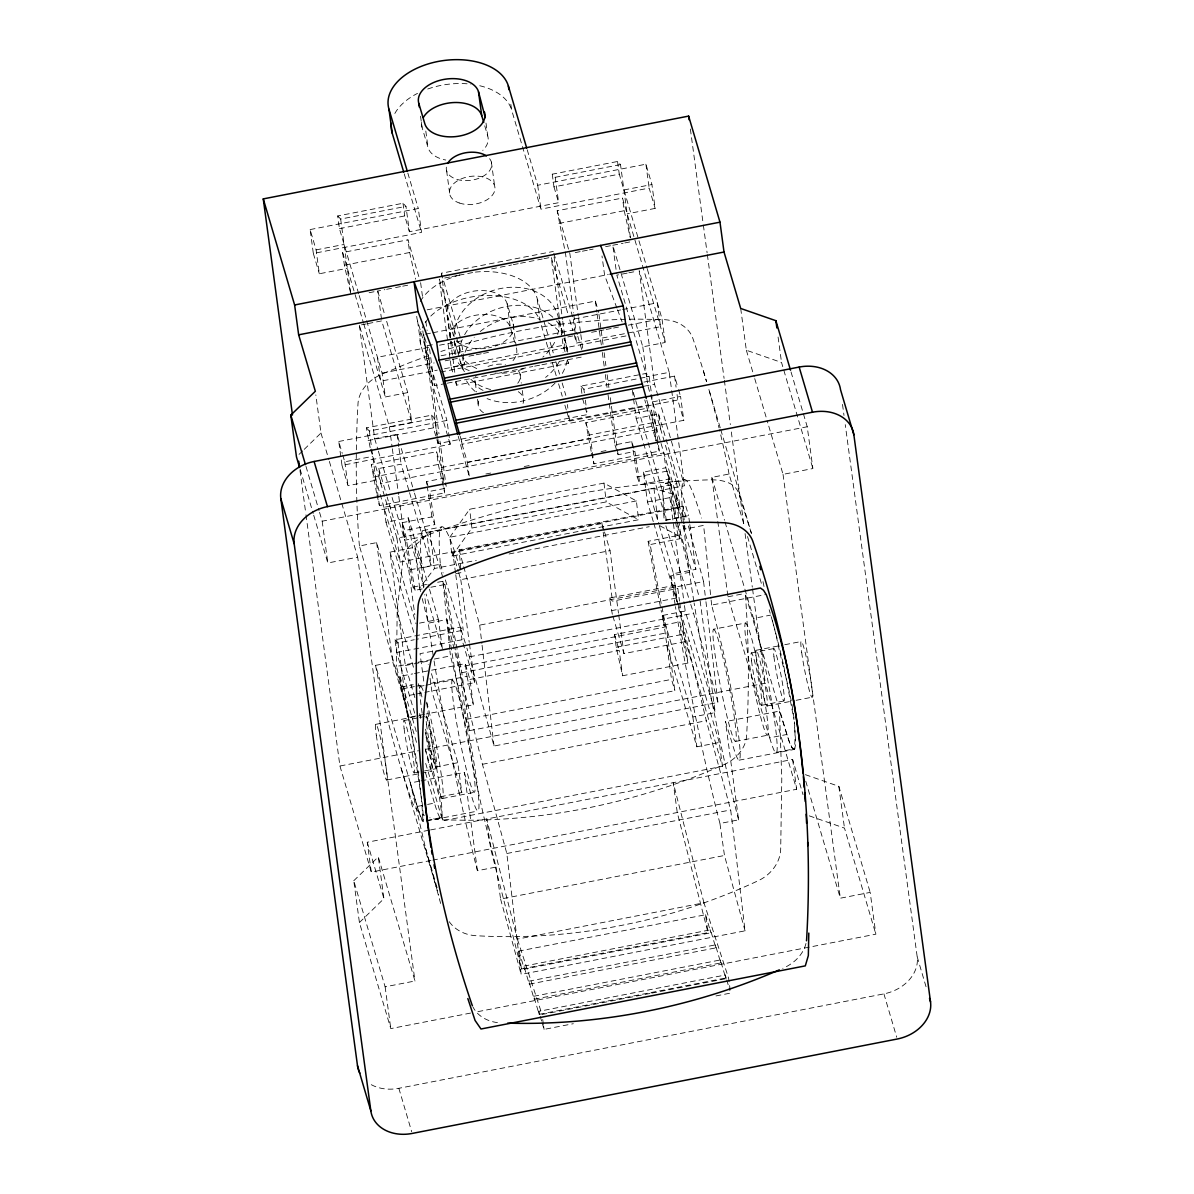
<?xml version="1.0" encoding="UTF-8"?>
<svg xmlns="http://www.w3.org/2000/svg" width="1194" height="1194" viewBox="0 0 1194 1194"><rect width="100%" height="100%" fill="white"/><g stroke="black" fill="none" stroke-linecap="round" stroke-linejoin="round"><path stroke-width="0.75" stroke-dasharray="5 3.75" d="M359.215 295.575L382.125 373.08L385.349 396.96L407.736 392.602L411.766 422.452L389.378 426.81L359.364 325.246L366.245 323.902M776.742 752.265L794.801 748.742L795.726 743.459L794.308 723.057M739.176 760.16L794.234 749.444C798.682 712.042 783.204 673.103 776.428 636.327M449.81 537.24L469.675 509.241L604 483.092L636.372 500.928L638.611 519.733L452.048 556.061L449.81 537.24L636.372 500.928M452.048 556.061L471.899 528.061L469.675 509.241M420.542 591.552L419.676 588.03L434.437 568.493L476.302 560.344M299.052 454.392L302.918 450.631M304.216 449.362L320.977 433.034L315.828 394.886M353.767 880.739L378.289 856.874L414.975 981.005L385.125 986.811L353.767 880.739L359.424 922.529L390.781 1028.601L473.152 1012.572M359.424 922.529L383.931 898.664L378.289 856.874M419.676 588.03L414.661 545.837L430.109 532.061L653.984 488.48L675.849 494.988L682.878 516.987L664.222 520.614A209.651 15.597 79 0 1 682.819 521.718M358.693 293.814L339.424 228.636L337.708 215.95L403.005 203.249L405.96 206.353L409.393 231.726L558.643 202.681L555.21 177.309L552.255 174.19L617.552 161.488L620.507 164.593L630.596 239.218M337.708 215.95L340.663 219.069L405.96 206.353M555.21 177.309L620.507 164.593M310.112 229.576L418.303 208.517L421.542 232.397L313.335 253.456L310.112 229.576L316.111 249.889L319.335 273.769L347.32 268.322M527.226 149.802L537.703 185.264L645.909 164.205L651.924 184.518L655.148 208.398L627.163 213.845M339.424 228.636L404.721 215.935L409.393 231.726M552.255 174.19L553.971 186.876L619.268 174.16L647.178 268.575M316.111 249.889L344.096 244.442M623.94 189.965L651.924 184.518M510.838 104.341L511.584 109.848L540.942 209.144L649.148 188.085L655.148 208.398M350.349 291.903L344.365 265.202L342.648 252.516L407.945 239.815L420.094 280.903M564.493 248.367L557.195 210.756L622.492 198.04L665.192 342.484L642.805 346.842L613.313 247.068M344.365 265.202L409.661 252.501L407.945 239.815M558.911 223.442L624.208 210.726L622.492 198.04M454.78 372.319L441.392 273.232L553.329 251.441M369.11 292.724L374.274 291.709M381.513 319.141L377.722 291.037L384.871 289.649M386.647 289.306L393.811 287.918M395.587 287.56L400.96 286.515M402.751 286.172L408.109 285.127M444.69 278.008L450.108 276.948M451.914 276.605L457.332 275.545M459.138 275.187L473.585 272.381M491.644 268.874L511.495 264.993M513.301 264.65L518.718 263.59M520.524 263.247L542.195 259.023M544.001 258.68L549.404 257.62M575.239 252.591L580.597 251.546M582.388 251.203L587.746 250.158M589.538 249.815L593.119 249.113M605.627 246.68L611 245.636M612.776 245.277L623.119 243.278M624.835 242.934L629.999 241.934M427.198 309.813L608.239 274.56M367.976 323.574L381.752 320.887L411.766 422.452M627.149 273.113L616.82 275.127L646.835 376.692L669.222 372.334L671.446 388.796M628.865 272.784L634.044 271.784M425.571 334.141L431.049 333.081M432.87 332.723L595.373 301.097L598.716 312.38M424.691 337.723L427.079 345.782L434.377 344.365M428.556 347.335L377.453 357.29L380.677 381.17L437.258 370.155M439.496 345.2L461.406 340.947L462.899 351.961M553.852 253.232L573.344 319.156L620.79 309.918M622.611 309.559L657.297 302.813L660.521 326.693L576.568 343.036L573.404 332.335M422.795 330.872L426.542 358.588L432.004 357.513M441.108 355.752L575.792 329.529L577.284 334.604M382.125 373.08L434.168 362.946M445.153 360.812L450.645 359.737M452.466 359.394L457.959 358.319M468.943 356.185L474.436 355.111M476.272 354.752L481.764 353.693M483.6 353.334L489.092 352.26M567.807 336.932L573.299 335.872M591.612 332.305L597.104 331.231M598.925 330.872L604.418 329.813M606.253 329.454L611.746 328.38M613.582 328.022L619.074 326.962M628.223 325.171L661.969 318.604L665.192 342.484M444.556 368.722L464.63 364.827L439.273 279.053L451.183 367.11L563.12 345.32L565.061 351.887M440.705 372.021L627.268 335.693M426.542 358.588L434.541 385.662L445.466 383.543M447.287 383.184L501.898 372.558M503.704 372.2L532.837 366.528M534.658 366.185L540.106 365.11M541.927 364.767L583.791 356.618M455.556 381.886L456.526 385.169L568.463 363.379L567.956 359.707M370.155 447.586L366.364 427.87L431.661 415.169L434.616 418.273L438.049 443.646L587.299 414.602L586.806 410.975M581.881 393.363L580.911 386.11L640.76 374.453M642.581 374.11L646.208 373.394L649.163 376.513L651.357 392.826M366.364 427.87L369.319 430.989L434.616 418.273M580.911 386.11L583.866 389.229L638.268 378.632M640.088 378.274L649.163 376.513M338.753 441.496L446.959 420.437L450.198 444.302L341.991 465.376L338.753 441.496L342.26 453.347M643.909 382.095L674.565 376.125L678.073 387.975M359.364 325.246L374.692 438.676L397.08 434.317L399.199 441.437M644.208 386.199L654.536 384.199L684.565 485.749L662.177 490.107L632.148 388.557M368.08 440.556L433.377 427.855L438.049 443.646M342.753 455.033L344.767 461.809L372.752 456.362M652.581 401.885L680.565 396.438L683.804 420.318L655.819 425.765M460.197 436.332L461.645 441.258L648.208 404.93L653.954 425.974L655.969 440.899L644.775 399.886M566.971 412.199L569.598 421.064L677.789 400.005L683.804 420.318M461.645 441.258L462.048 444.243L648.611 407.915M376.617 493.152L371.304 464.436L436.601 451.735L441.273 467.526L443.72 485.645M591.149 451.377L585.851 422.676L651.148 409.96L660.819 442.69M632.387 390.304L636.193 418.407L658.581 414.049L660.595 428.959L380.752 483.436L378.737 468.526L401.124 464.167L409.02 490.883M373.021 477.122L438.317 464.421L436.601 451.735M587.567 435.362L652.864 422.646L651.148 409.96M462.048 444.243L467.391 462.287L653.954 425.974M341.991 465.376L347.991 485.689L375.976 480.242M441.273 467.526L590.523 438.467L593.955 463.839L659.252 451.138L651.611 394.632M427.034 484.854L426.542 481.555L443.332 478.287L445.422 484.839M608.044 394.766L614.97 444.884L631.76 441.616L633.85 448.153M485.868 474.003L491.361 472.943M524.27 466.526L529.763 465.466M601.089 451.586L606.582 450.511M614.97 444.884L618.104 454.705L634.895 451.436L639.999 484.674L669.849 478.854L670.491 482.913A281.157 20.91 79 0 0 677.446 524.226M377.005 494.928L379.408 505.614L444.705 492.898L443.959 487.465M319.559 512.36L322.171 521.196L807.234 426.765L812.89 468.555L783.04 474.361L768.354 424.721M659.252 525.584L673.476 573.687L695.863 569.329L665.834 467.764L663.819 452.839L383.975 507.316L385.99 522.241L408.378 517.883L428.93 587.373M653.282 521.569L647.491 501.973L643.447 472.123L665.834 467.764M402.109 522.688L431.959 516.883L434.78 524.614L404.93 530.434L402.109 522.688L402.841 527.285A300.231 22.328 79 0 0 411.87 580.463L413.049 587.075L415.109 590.314L422.124 588.955M631.76 441.616L637.178 476.928L667.028 471.123L669.849 478.854M422.855 530.614L441.511 526.972M665.386 483.391L684.043 479.764M370.677 449.332L396.93 538.166L676.774 483.689L679.998 507.569L400.154 562.046L371.304 464.436M416.527 742.369L392.781 662.028L375.573 665.371L417.258 806.428A76.207 3.866 77.2 0 0 423.497 821.024L422.616 806.084L412.079 736.608A76.207 7.462 80.7 0 0 401.124 687.043L359.424 545.986L376.632 542.628L413.587 667.625M794.801 748.742A76.207 7.462 80.7 0 1 786.891 734.474L769.682 737.832L727.982 596.776L711.833 477.376L729.041 474.033L744.355 525.808M392.08 497.465L404.721 540.225L427.109 535.867L431.138 565.717L408.751 570.075L387.154 497.032M471.899 528.061L606.224 501.913L638.611 519.733M313.709 515.241L327.828 562.986L357.678 557.165L414.975 981.005M414.855 697.58L405.363 665.521L390.035 552.091L412.423 547.733L424.004 586.926M647.491 501.973L669.879 497.614L676.729 520.778M456.018 573.598L461.108 572.613L459.108 549.792L682.983 506.211L686.401 518.763M455.526 572.911L452.765 552.598L602.015 523.539L604.03 530.315M636.193 418.407L666.207 519.957L688.595 515.599L689.565 522.763M460.018 568.881A209.651 15.597 79 0 0 440.347 564.195L421.691 567.822L414.661 545.837M509.062 553.971L649.208 526.688M683.893 525.3A209.651 15.597 79 0 1 684.983 529.032L703.639 525.39L710.937 598.478M413.049 587.075L427.094 584.344M437.631 582.284L442.899 581.269L444.959 584.508L446.959 595.627A281.157 20.91 79 0 0 456.839 647.7L461.824 672.729L469.66 730.624L674.879 690.669L667.043 632.775L662.058 607.761A281.157 20.91 79 0 1 652.163 555.673L650.178 544.554L648.118 541.315L677.968 535.509L680.013 538.748L650.178 544.554M458.78 572.911L460.78 579.672L610.03 550.628L618.477 613.149M430.9 587.239L444.959 584.508M419.467 623.134L438.407 619.447L442.437 649.297L426.109 594.06M678.341 606.731L706.311 720.713L730.683 809.935L745.056 930.827L521.181 974.408L506.823 853.516L482.436 764.294L446.929 619.552L428.273 623.178L422.258 598.582M675.162 604.836A209.651 15.597 79 0 1 670.789 575.971L689.445 572.329L680.864 537.196L679.117 522.509M414.676 713.176L396.721 652.476L395.02 639.79L460.317 627.089L463.257 630.193L416.109 639.372M612.328 614.283L609.552 598.03L674.849 585.314L677.804 588.433L679.52 601.119M459.108 549.792L479.689 625.134L703.564 581.553L705.729 599.866M395.02 639.79L397.975 642.909L414.288 639.73M609.552 598.03L612.507 601.149L677.804 588.433M396.721 652.476L462.018 639.775L474.705 682.655L424.9 692.341M611.268 610.716L676.565 598L677.61 601.522M432.109 651.312L420.049 653.655L424.004 682.923M727.982 596.776L741.743 594.09M419.333 781.204L410.348 782.951L418.945 812.144L422.93 821.726C420.766 769.339 408.87 717.31 396.498 666.416L416.288 662.566M418.094 662.222L432.482 659.416M434.288 659.058L450.481 655.909L449.929 650.969M794.234 749.444L791.846 747.295L788.756 740.161L779.488 711.087L725.504 721.594L734.444 750.727A76.237 5.671 79 0 0 738.817 737.414A76.237 5.671 79 0 0 722.116 646.894L711.669 605.074L765.638 594.567M405.363 665.521L427.75 661.163L428.228 664.67M662.819 615.403L685.207 611.044L715.236 712.594L692.848 716.952L662.819 615.403L671.535 679.386L674.879 690.669M469.675 656.79L693.55 613.209L717.922 702.445L494.047 746.026L466.899 648.058M424.377 714.355L408.049 717.534L401.677 689.042L399.96 676.356L412.646 673.894M414.467 673.535L465.257 663.64L469.929 679.446L473.346 704.818L426.198 713.997M679.774 602.925L687.893 663.058L622.596 675.759L616.223 647.282L614.507 634.596L679.804 621.88L722.489 766.324L442.661 820.8L425.228 761.832M469.66 730.624L466.317 719.34L459.257 667.103L664.476 627.149A300.231 22.328 79 0 1 661.118 610.313M461.824 672.729L667.043 632.775M401.124 687.043L413.169 684.699M725.027 522.017L753.533 618.432L770.742 615.089M401.677 689.042L414.363 686.565M416.184 686.222L423.437 684.804M430.691 683.401L466.973 676.326L465.257 663.64M616.223 647.282L681.52 634.566L679.804 621.88M422.154 713.296A57.178 4.254 79 0 1 420.557 686.266L424.094 685.58M425.87 685.237L452.481 680.058L453.929 681.744A57.178 4.254 79 0 1 474.078 775.234A57.178 4.254 79 0 1 462.227 751.563L459.257 737.071A57.178 4.254 79 0 1 452.481 680.058M713.669 629.208L715.116 630.895A57.178 4.254 79 0 1 735.265 724.4A57.178 4.254 79 0 1 723.415 700.714L720.445 686.222A57.178 4.254 79 0 1 713.669 629.208L745.593 622.999L747.041 624.686A57.178 4.254 79 0 1 767.19 718.176A57.178 4.254 79 0 1 755.339 694.505L752.369 680.013A57.178 4.254 79 0 1 745.593 622.999M469.929 679.446L619.179 650.387L622.596 675.759M409.408 695.356L414.572 694.356M416.288 694.027L423.183 692.684M612.865 616.074L623.955 653.596L689.251 640.879M375.647 724.37L420.721 715.594A28.581 2.119 79 0 0 420.781 721.236M755.921 650.327L782.98 645.073M784.771 644.715L801.01 641.566M403.99 720.564L417.766 717.878M419.497 717.549L426.377 716.206M751.429 652.924L773.816 648.566M466.317 719.34L671.535 679.386M305.977 514.793L339.932 766.011L418.437 750.727M425.736 749.31L765.294 683.207L796.652 789.279L432.81 860.113M425.377 733.22L435.392 767.07L457.78 762.712L461.809 792.562L439.422 796.92L425.198 748.817M414.199 772.951L422.81 771.264M424.527 770.936L436.586 768.593M761.623 705.311L784.01 700.953M387.005 779.966L419.452 773.637M421.258 773.294L432.079 771.19M767.279 705.938L794.323 700.669M796.129 700.311L812.368 697.162M482.436 764.294L706.311 720.713M421.139 780.846L464.317 772.443L473.257 801.577A76.237 5.671 79 0 0 477.63 788.264A76.237 5.671 79 0 0 460.929 697.744L450.481 655.909M666.864 645.238L696.878 746.802L719.266 742.444L722.489 766.324M442.407 798.517L474.346 792.309M735.534 741.459L767.458 735.25M417.258 806.428L425.87 804.756M427.586 804.428L434.467 803.084A76.237 5.671 79 0 0 441.377 802.443A76.237 5.671 79 0 0 426.079 714.251M427.109 820.323L441.541 817.517M426.482 821.039L477.988 811.01M430.989 860.471L371.289 872.083L367.259 842.248L428.765 830.263M430.571 829.92L792.622 759.444L803.04 794.697M506.823 853.516L730.683 809.935M434.079 660.969A209.651 15.597 79 0 0 477.421 870.695L496.077 867.068A209.651 15.597 79 0 1 446.929 619.552M745.056 930.827L724.474 855.486L719.952 823.487L738.608 819.845L725.504 721.594M496.077 867.068L500.599 899.067L724.474 855.486M521.42 968.976L518.987 951.066L705.55 914.738L707.982 932.648L521.42 968.976L490.689 848.844L486.659 818.994L517.375 939.126L703.938 902.798L728.609 978.155L730.176 989.766M805.741 781.16L840.337 898.201L870.187 892.396L875.844 934.186L474.973 1012.214M523.927 966.125L710.49 929.813L715.818 947.872L529.27 984.184L523.927 966.125L524.33 969.11L710.893 932.798L710.49 929.813M528.852 981.199L715.415 944.887L720.758 962.946L534.196 999.259L528.852 981.199L529.27 984.184M533.793 996.274L720.355 959.961L725.698 978.005L539.136 1014.333L533.793 996.274L534.196 999.259M539.136 1014.333L538.733 1011.348L725.295 975.02L726.265 978.304M649.954 993.468L542.046 1014.467L517.375 939.126M651.79 993.109L728.609 978.155M542.121 1022.825L544.061 1029.392L573.329 1023.706M715.997 995.93L730.624 993.08L729.176 988.154M371.289 1084.689A38.118 29.984 -16.5 0 0 398.856 1088.301L883.903 993.871A38.118 29.984 -16.5 0 0 917.186 956.767L845.248 424.646M740.698 308.455L746.34 350.23L781.533 362.483L812.89 468.555M805.413 774.682L838.83 786.324L870.187 892.396M809.293 815.86L844.486 828.099L875.844 934.186M659.924 525.793L680.864 537.196M420.557 686.266L422.004 687.953A57.178 4.254 79 0 1 424.094 693.356M449.228 921.678C455.392 930.574 466.138 935.365 476.779 935.753A501.555 419.825 -17.6 0 0 595.806 929.977A597.134 499.838 -17.6 0 0 643.163 920.753A501.555 419.825 -17.6 0 0 757.28 881.142C770.07 875.59 780.443 863.128 780.697 848.8L781.786 778.637L779.488 711.087M616.91 308.067L604.612 275.277L602 255.964M617.552 309.798L622.089 321.887M637.178 476.928L639.999 484.674M437.108 887.739L425.497 848.009L410.348 782.951M426.542 481.555L428.631 488.107M665.879 525.853L690.222 602.731M690.774 604.477L693.55 613.209M440.347 564.195L443.108 572.926M445.332 579.926L466.347 646.312M791.04 371.961L807.234 426.765M746.34 350.23L754.205 376.841M754.727 378.602L767.832 422.945M917.186 956.767L926.932 989.751M703.37 370.827L706.535 381.513A1652.556 1299.982 -16.5 0 0 693.132 339.171A38.118 29.984 -16.5 0 0 662.088 319.559L638.88 319.141A511.719 402.542 -16.5 0 0 440.855 351.499M720.236 427.84L708.639 388.647A1652.556 1299.982 -16.5 0 1 719.012 427.87M720.758 429.631L751.31 532.972M883.903 993.871L896.739 1037.273M747.519 536.524L762.294 586.523M769.16 609.731L770.22 613.298M711.833 477.376L724.504 520.241M786.891 734.474L745.19 593.418L745.757 599.985A1652.556 1299.982 -16.5 0 1 746.653 734.982A38.118 29.984 -16.5 0 1 722.37 765.369L700.46 774.578A511.719 402.542 -16.5 0 1 465.735 820.263L442.526 819.845A38.118 29.984 -16.5 0 1 429.855 817.756M647.387 269.307L661.969 318.604M678.565 389.662L680.565 396.438M669.222 372.334L639.208 270.769L654.536 384.199M658.581 414.049L688.595 515.599M676.774 483.689L647.924 386.08L646.208 373.394M661.073 443.541L679.998 507.569M646.76 400.005L648.208 404.93M677.252 522.554L699.371 597.388M643.447 472.123L658.73 523.793M678.132 603.268L719.266 742.444M653.805 523.36L676.983 601.746M553.971 186.876L558.643 202.681M557.195 210.756L569.866 253.635L578.329 316.156M577.792 336.305L581.791 349.842M567.613 312.738L551.21 257.262L559.643 319.634M569.717 319.873L572.881 330.559M582.627 398.796L584.702 405.811M585.209 407.572L587.299 414.602M558.777 320.082L563.628 336.484M567.448 349.409L564.105 338.126A53.372 41.984 -16.5 0 1 563.046 352.484M567.493 360.095L568.463 363.379M585.851 422.676L590.523 438.467M484.197 271.575A60.984 37.387 -7.7 0 1 537.001 297.888L543.3 319.171M543.822 320.932L548.016 335.126M550.106 342.215L553.255 352.857M555.882 361.722L559.553 374.14M562.165 383.005L565.837 395.408M484.734 125.818L487.734 135.967A30.492 18.686 -7.7 0 1 482.764 150.429M604.522 532.002L610.03 550.628M550.195 355.454L540.24 321.768L537.001 297.888M552.3 362.543L556.494 376.737M558.583 383.826L562.255 396.244M564.866 405.109L566.449 410.423M726.743 979.946L728.683 986.513M705.55 914.738L710.893 932.798M614.507 634.596L619.179 650.387M450.437 337.365L447.452 315.32A30.492 18.686 -7.7 0 1 471.973 291.455A30.492 18.686 -7.7 0 1 507.151 303.694L513.166 324.007L516.136 346.051M510.883 329.26L514.898 342.812M420.542 116.251L422.034 127.28L428.034 147.593A30.492 18.686 -7.7 0 0 445.75 160.026M441.392 273.232L460.869 339.156M407.826 173.04L418.303 208.517M447.452 315.32L453.466 335.633M459.153 356.827L454.302 340.409A53.372 41.984 -16.5 0 0 459.093 353.633M404.244 173.876L421.542 232.397M455.198 354.424L450.69 339.2A30.492 18.686 -7.7 0 1 473.914 315.604A30.492 18.686 -7.7 0 1 509.808 326.022M451.183 367.11L453.616 375.319M416.721 316.32A60.984 37.387 -7.7 0 0 417.616 321.126L446.959 420.437M417.616 321.126L420.84 345.006L450.198 444.302M377.722 291.037L384.558 314.201M386.662 321.335L407.736 392.602M452.765 552.598L458.272 571.21M401.303 448.571L413.945 491.331M414.467 493.107L427.109 535.867M342.648 252.516L363.483 322.977M363.752 323.902L385.349 396.96M409.542 492.674L431.138 565.717M429.452 589.149L438.407 619.447M374.692 438.676L377.856 449.362M378.379 451.138L389.975 490.346M378.737 468.526L386.632 495.241M538.733 1011.348L539.703 1014.631M540.181 1016.273L541.643 1021.183M313.335 253.456L319.335 273.769M518.987 951.066L524.33 969.11M431.437 673.625L457.78 762.712M385.99 522.241L416.019 623.805M461.809 792.562L431.795 690.998L429.885 676.953M390.035 552.091L414.781 635.835M419.587 713.624L420.646 717.191M399.96 676.356L416.243 731.459M425.497 772.727L434.467 803.084M320.977 433.034L328.843 459.645M329.365 461.406L357.678 557.165M401.244 768.578L438.631 895.082M305.977 466.391L319.037 510.584M300.127 469.287L313.186 513.48M367.259 842.248L383.931 898.664M339.932 766.011L371.289 872.083M398.856 1088.301L411.676 1131.703M751.474 533.554L738.37 492.421C733.907 481.451 720.042 479.585 709.609 479.854A501.555 272.993 -13.8 0 0 592.164 491.406A597.134 325.007 -13.8 0 0 544.807 500.629A501.555 272.993 -13.8 0 0 429.109 534.464C418.288 538.554 405.826 545.404 403.199 557.673L397.199 609.895L396.498 666.416M688.371 525.942L703.564 581.553M458.212 436.198L468.914 475.436M500.599 899.067L521.181 974.408M425.497 848.009L441.631 907.082M772.384 620.656L775.981 634.581M703.938 902.798L673.222 782.682L677.252 812.532L707.982 932.648M670.789 575.971L677.893 604.91M783.786 666.118L793.965 719.564M624.208 210.726L630.193 237.427M652.864 422.646L659.252 451.138M681.52 634.566L687.893 663.058M591.552 453.168L593.955 463.839M409.661 252.501L415.646 279.202M438.317 464.421L444.705 492.898M466.973 676.326L473.346 704.818M762.996 581.612L764.041 586.627M729.041 474.033L727.862 467.585A1652.556 1299.982 -16.5 0 0 719.46 429.661M375.573 665.371L376.767 671.819A1652.556 1299.982 -16.5 0 0 411.482 800.234A38.118 29.984 -16.5 0 0 424.422 815.383M680.013 538.748L678.938 532.718A281.157 20.91 79 0 1 677.729 525.927M677.968 535.509L676.774 528.897A300.231 22.328 79 0 1 667.759 475.705L667.028 471.123M648.118 541.315L650.223 553.001A300.231 22.328 79 0 0 660.775 608.627M442.899 581.269L445.004 592.955A300.231 22.328 79 0 0 454.899 645.193M415.109 590.314L414.019 584.299A281.157 20.91 79 0 1 405.572 534.479L404.93 530.434M434.78 524.614L429.676 491.376L446.466 488.107L445.705 482.883M431.959 516.883L427.512 488.152M617.343 449.466L618.104 454.705M443.332 478.287L437.646 437.362M477.421 870.695L464.317 772.443M616.835 445.974L609.865 394.871M445.198 479.391L439.959 441.108M842.501 404.393L843.994 415.437M778.085 337.051L781.533 362.483M838.83 786.324L844.486 828.099M783.04 474.361L840.337 898.201M792.622 759.444L796.652 789.279M690.371 129.042L703.102 223.248M703.356 225.099L707.102 252.8M707.355 254.65L724.086 378.408M724.34 380.259L730.34 424.601M731.325 431.989L744.071 526.196M745.071 533.584L752.31 587.149M752.563 589L765.294 683.207M645.909 164.205L649.148 188.085M674.565 376.125L676.058 387.14M677.058 394.498L677.789 400.005M671.7 390.632L684.565 485.749M689.804 524.554L695.863 569.329M700.147 601L715.236 712.594M669.879 497.614L684.222 603.716M684.475 605.552L685.207 611.044M642.805 346.842L646.835 376.692M662.177 490.107L666.207 519.957M673.476 573.687L677.267 601.776M692.848 716.952L696.878 746.802M617.552 161.488L619.268 174.16M674.849 585.314L676.565 598M725.295 975.02L725.698 978.005M720.355 959.961L720.758 962.946M715.415 944.887L715.818 947.872M613.015 247.039L616.582 273.381M598.955 314.201L600.94 328.872M601.194 330.708L603.179 345.379M604.164 352.708L605.895 365.543M607.149 374.707L608.88 387.528M595.373 301.097L596.866 312.112M597.119 313.947L601.343 345.17M602.328 352.514L604.313 367.215M605.313 374.558L607.045 387.423M578.568 317.992L580.568 332.708M580.806 334.544L582.806 349.26M618.731 614.985L623.955 653.596M565.299 251.919L573.538 312.903M573.792 314.753L575.792 329.529M583.866 389.229L584.359 392.856M585.329 400.094L586.553 409.154M602.015 523.539L612.507 601.149M573.344 319.156L576.568 343.036M554.076 256.949L562.508 319.35M562.747 321.186L564.732 335.857M564.986 337.693L566.971 352.364M559.896 321.47L563.12 345.32M537.703 185.264L540.942 209.144M567.359 404.542L567.851 408.214M568.851 415.557L569.598 421.064M486.003 123.116L487.734 135.967M491.391 162.071L494.614 185.936M520.047 373.991L521.285 383.17M522.285 390.513L523.27 397.856M507.151 303.694L510.39 327.574M446.616 170.787L449.839 194.652M475.272 382.707L476.51 391.886M477.51 399.229L478.495 406.572M463.138 353.797L464.63 364.827M425.81 131.056L428.034 147.593M454.213 341.141L455.944 353.991M467.391 462.287L469.406 477.212M542.718 1019.452L543.389 1024.422M543.613 1026.079L544.061 1029.392M456.018 381.498L456.526 385.169M420.616 282.694L422.855 299.246M425.84 321.305L427.094 330.499M429.571 348.887L434.541 385.662M460.78 579.672L469.227 642.193M469.481 644.029L474.705 682.655M427.079 345.782L438.974 433.78M423.736 334.499L437.407 435.526M455.765 574.762L463.257 630.193M403.005 203.249L404.721 215.935M431.661 415.169L433.377 427.855M460.317 627.089L462.018 639.775M397.08 434.317L398.751 446.601M398.99 448.362L401.124 464.167M408.378 517.883L412.423 547.733M389.378 426.81L392.11 446.929M392.348 448.765L398.542 494.495M398.781 496.331L404.721 540.225M408.751 570.075L414.811 614.85M426.736 703.042L435.392 767.07M439.422 796.92L442.661 820.8M396.93 538.166L400.154 562.046M340.663 219.069L350.752 293.694M369.319 430.989L371.528 447.302M371.767 449.108L379.408 505.614M397.975 642.909L408.049 717.534M376.632 542.628L392.781 662.028M344.767 461.809L347.991 485.689M322.171 521.196L327.828 562.986M385.125 986.811L390.781 1028.601M299.978 470.451L305.724 512.942M705.952 601.701L717.922 702.445M675.849 494.988L678.908 520.674M653.984 488.48L657.879 521.271M604 483.092L606.224 501.913M479.689 625.134L481.869 643.447M482.077 645.282L494.047 746.026M430.109 532.061L434.437 568.493M711.117 600.119L711.669 605.074M449.75 649.312L442.855 580.732M682.983 506.211L684.52 523.763M684.669 525.524L684.983 529.032M359.424 545.986L358.857 539.419A1652.556 1299.982 -16.5 0 1 357.961 404.423A38.118 29.984 -16.5 0 1 381.931 374.17L404.154 364.827A511.719 402.542 -16.5 0 1 432.049 354.484M489.6 158.712A22.865 14.015 -7.7 0 1 470.048 180.413A22.865 14.015 -7.7 0 1 447.616 163.429M394.841 113.475A60.984 37.387 -7.7 0 1 417.512 93.371M427.721 89.013A60.984 37.387 -7.7 0 1 470.839 84.162M479.764 85.744A60.984 37.387 -7.7 0 1 511.584 109.848M422.034 127.28A30.492 18.686 -7.7 0 1 421.676 122.4M454.004 336.738A53.372 41.984 -16.5 0 1 511.987 287.247A53.372 41.984 -16.5 0 1 557.717 334.439M554.598 342.335A53.372 41.984 -16.5 0 1 542.822 357.2M523.912 368.633A53.372 41.984 -16.5 0 1 495.107 373.08M476.734 368.543A53.372 41.984 -16.5 0 1 464.123 359.946M559.12 361.916A53.372 41.984 -16.5 0 1 545.583 377.408M490.644 389.572A53.372 41.984 -16.5 0 1 470.645 379.14M464.436 371.692A53.372 41.984 -16.5 0 1 459.63 358.469L462.973 369.752A53.372 41.984 -16.5 0 1 463.287 358.588M459.347 352.931A53.372 41.984 -16.5 0 1 463.063 337.753M464.63 334.693A53.372 41.984 -16.5 0 1 554.285 318.604M556.479 320.992A53.372 41.984 -16.5 0 1 563.822 336.335M518.241 370.633A22.865 14.015 -7.7 0 1 517.375 383.707M483.077 390.393A22.865 14.015 -7.7 0 1 476.272 375.349M488.003 366.394A22.865 14.015 -7.7 0 1 505.39 364.439M518.271 391.677A22.865 14.015 -7.7 0 1 522.868 403.99M483.495 412.766A22.865 14.015 -7.7 0 1 479.495 399.229M513.166 324.007A30.492 18.686 -7.7 0 1 488.644 347.872M485.51 348.379A30.492 18.686 -7.7 0 1 455.854 340.111M516.39 347.887A30.492 18.686 -7.7 0 1 511.42 362.349M469.212 370.573A30.492 18.686 -7.7 0 1 456.69 359.513M420.273 301.515A60.984 37.387 -7.7 0 1 461.481 274.545M475.406 272.098A60.984 37.387 -7.7 0 1 482.451 271.62M420.84 345.006A60.984 37.387 -7.7 0 1 423.497 325.395M425.198 322.649A60.984 37.387 -7.7 0 1 428.333 318.634M430.78 316.067A60.984 37.387 -7.7 0 1 490.928 295.47A60.984 37.387 -7.7 0 1 539.076 318.664M459.257 667.103A300.231 22.328 79 0 1 455.571 648.566M564.21 338.947A53.372 41.984 -16.5 0 1 567.747 353.081M567.135 360.573A53.372 41.984 -16.5 0 1 561.553 374.707M555.046 383.125A53.372 41.984 -16.5 0 1 487.048 398.587M475.227 391.513A53.372 41.984 -16.5 0 1 466.212 380.214M465.078 352.185A53.372 41.984 -16.5 0 1 474.272 337.23M480.197 331.529A53.372 41.984 -16.5 0 1 539.957 319.32M548.15 322.843A53.372 41.984 -16.5 0 1 561.777 334.857M753.533 618.432A76.237 5.671 79 0 1 774.951 723.265A76.237 5.671 79 0 1 769.682 737.832M771.175 616.582A76.207 3.866 77.2 0 1 783.383 664.327M418.333 683.684A76.237 5.671 79 0 1 422.064 697.4M425.512 729.176A28.581 2.119 79 0 1 432.243 769.578A28.581 2.119 79 0 1 425.377 749.041M497.435 1022.616A38.118 29.984 -16.5 0 1 472.988 1006.99M805.98 943.454A38.118 29.984 -16.5 0 1 782.727 968.364M426.691 702.087A57.178 4.254 79 0 1 443.034 790.562A57.178 4.254 79 0 1 430.288 757.772L427.318 743.28A57.178 4.254 79 0 1 425.273 732.295M719.952 823.487A209.651 15.597 79 0 1 675.446 606.612M738.608 819.845A209.651 15.597 79 0 1 694.102 602.97M693.818 601.194A209.651 15.597 79 0 1 683.64 525.33M683.475 523.599A209.651 15.597 79 0 1 701.475 518.077M433.198 655.596A209.651 15.597 79 0 1 424.497 594.716M423.691 587.836A209.651 15.597 79 0 1 442.452 576.239M459.227 202.965A22.865 14.015 -7.7 0 0 494.898 189.592A22.865 14.015 -7.7 0 0 462.571 178.354A22.865 14.015 -7.7 0 0 459.227 202.965M801.681 652.431A28.581 2.119 79 0 0 811.801 697.206A28.581 2.119 79 0 0 806.562 658.431A28.581 2.119 79 0 0 801.681 652.431M756.608 661.207A28.581 2.119 79 0 0 766.727 705.982A28.581 2.119 79 0 0 761.488 667.207A28.581 2.119 79 0 0 756.608 661.207M376.319 735.235A28.581 2.119 79 0 0 386.453 780.01A28.581 2.119 79 0 0 381.199 741.235A28.581 2.119 79 0 0 376.319 735.235M426.497 724.176A26.686 1.985 79 0 0 435.914 767.802A26.686 1.985 79 0 0 432.034 735.22A26.686 1.985 79 0 0 426.497 724.176M404.109 728.534A26.686 1.985 79 0 0 413.527 772.16A26.686 1.985 79 0 0 409.646 739.579A26.686 1.985 79 0 0 404.109 728.534M773.936 656.536A26.686 1.985 79 0 0 783.339 700.162A26.686 1.985 79 0 0 779.473 667.58A26.686 1.985 79 0 0 773.936 656.536M751.548 660.894A26.686 1.985 79 0 0 760.951 704.52A26.686 1.985 79 0 0 757.086 671.938A26.686 1.985 79 0 0 751.548 660.894"/><path stroke-width="1.5" d="M808.801 933.081L808.338 955.573L805.308 965.871L480.988 1029.004L475.063 1020.437L467.839 998.557M299.604 467.511L296.47 456.899L290.814 415.124L315.335 391.259L298.649 334.827L294.62 304.977L263.262 198.905L688.625 116.102L719.982 222.174L724.012 252.024L740.698 308.455L775.876 320.693L790.518 370.2M294.62 304.977L719.982 222.174M298.649 334.827L418.049 311.589L440.705 372.021L457.735 434.422M610.044 274.217L724.012 252.024M418.049 311.589L414.019 281.739L436.661 342.171L623.223 305.843L625.656 323.753L646.267 398.363M436.661 342.171L439.093 360.081L625.656 323.753M439.093 360.081L444.422 378.125L630.984 341.812M444.422 378.125L444.825 381.11L631.387 344.797M444.825 381.11L450.168 399.169L636.73 362.857M450.168 399.169L450.571 402.154L637.133 365.842M450.571 402.154L455.914 420.213L642.462 383.901M455.914 420.213L456.317 423.198L642.865 386.886M314.097 461.496L799.159 367.065A38.118 29.984 -16.5 0 1 840.516 389.662L853.859 434.795L930.529 1001.9A38.118 29.984 -16.5 0 1 897.246 1039.019L412.199 1133.434A38.118 29.984 -16.5 0 1 370.841 1110.853L357.499 1065.72L280.829 498.614A38.118 29.984 -16.5 0 1 314.097 461.496L327.44 506.629A38.118 29.984 -16.5 0 0 294.172 543.748L370.841 1110.853M327.44 506.629L812.502 412.214A38.118 29.984 -16.5 0 1 853.859 434.795M600.582 245.427L623.223 305.843M799.159 367.065L812.502 412.214M929.499 998.423L930.529 1001.9M403.721 172.1L392.184 133.086L388.96 109.206A60.984 37.387 -7.7 0 1 437.989 61.476A60.984 37.387 -7.7 0 1 508.36 85.968L526.703 148.026M419.303 107.072L418.81 103.4A30.492 18.686 -7.7 0 1 443.317 79.535A30.492 18.686 -7.7 0 1 478.51 91.774L485.257 117.594M478.51 91.774L481.734 115.654L483.734 122.43M418.81 103.4L424.81 123.713A30.492 18.686 -7.7 0 0 460.003 135.952A30.492 18.686 -7.7 0 0 484.51 112.087M388.96 109.206L407.303 171.279M456.317 423.198L459.705 434.691M290.814 415.124L305.455 464.615M280.829 498.614L294.172 543.748M759.877 566.359L760.563 569.747M434.019 864.754L434.661 868.277M431.527 850.859L432.124 854.232M430.974 847.382C421.392 785.488 418.258 721.579 431.124 659.894L436.108 651.148L760.429 588.015L763.488 590.239L766.294 594.642C787.368 651.894 797.129 712.609 803.025 773.115M775.876 320.693L776.861 327.962M688.625 116.102L689.117 119.803M508.36 85.968L508.853 89.64M263.262 198.905L292.485 415.034M298.724 461.212L299.485 466.764M804.174 787.219L803.413 776.727M804.607 792.607L805.323 801.607M806.144 814.233L806.577 823.278M807.666 842.277L807.756 845.755M447.616 163.429A22.865 14.015 -7.7 0 1 486.391 155.877M392.184 133.086A60.984 37.387 -7.7 0 1 391.453 123.34M423.363 117.475A30.492 18.686 -7.7 0 1 454.451 102.52A30.492 18.686 -7.7 0 1 481.734 115.654M779.339 969.856A511.719 402.542 -16.5 0 1 507.644 1023.139M472.436 1005.811A38.118 29.984 -16.5 0 1 471.526 1003.348A1652.556 1299.982 -16.5 0 1 418.004 607.537A38.118 29.984 -16.5 0 1 441.974 577.284A511.719 402.542 -16.5 0 1 722.474 522.673A38.118 29.984 -16.5 0 1 753.175 542.3A1652.556 1299.982 -16.5 0 1 806.696 938.111A38.118 29.984 -16.5 0 1 806.472 940.782M359.812 1073.197A38.118 29.984 -16.5 0 1 357.499 1065.72"/></g></svg>
